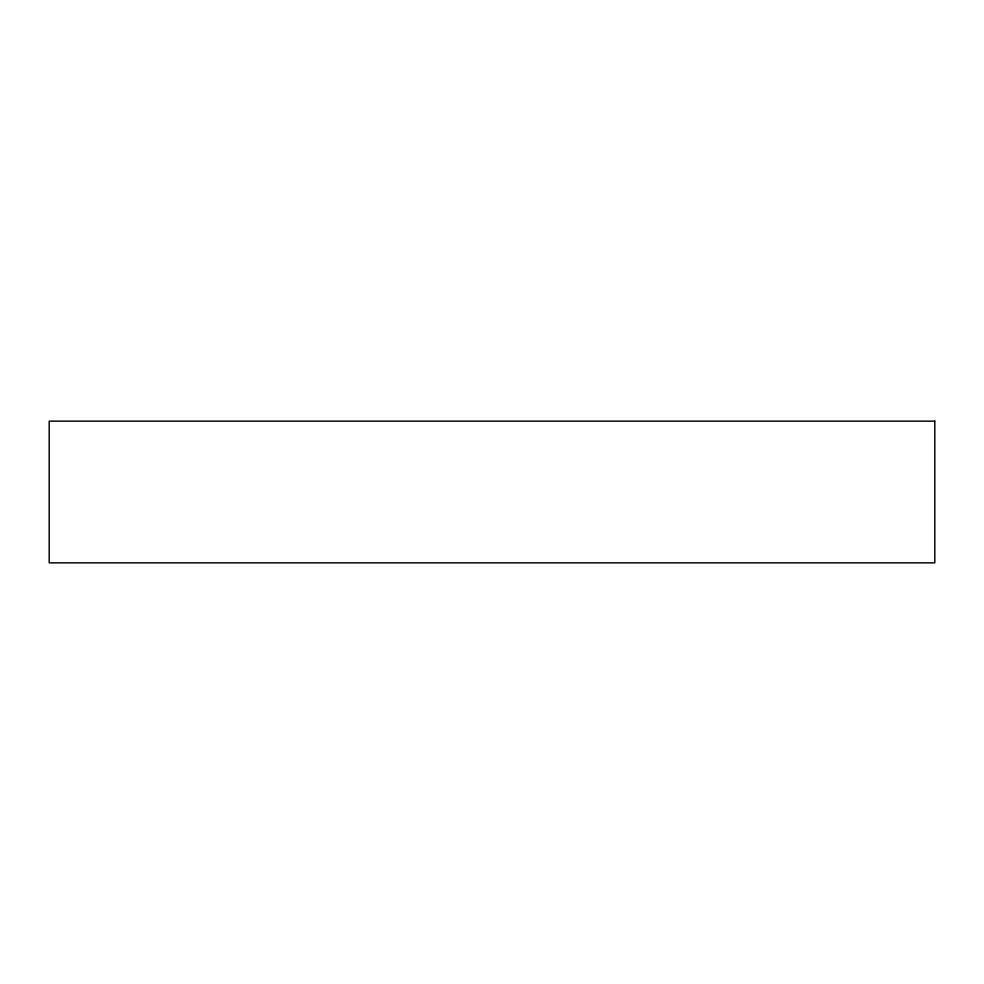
<?xml version="1.0" encoding="UTF-8"?>
<svg xmlns="http://www.w3.org/2000/svg" width="984" height="984" viewBox="0 0 984 984"><rect width="100%" height="100%" fill="white"/><g stroke="black" fill="none" stroke-linecap="round" stroke-linejoin="round"><path stroke-width="1.48" d="M934.8 421.152L49.2 421.152L49.2 562.848L934.8 562.848L934.8 421.152"/></g></svg>
